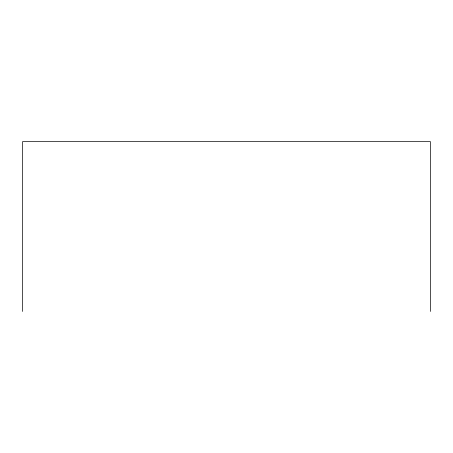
<?xml version="1.0" encoding="UTF-8"?>
<svg xmlns="http://www.w3.org/2000/svg" width="453" height="453" viewBox="0 0 453 453"><rect width="100%" height="100%" fill="white"/><g stroke="black" fill="none" stroke-linecap="round" stroke-linejoin="round"><path stroke-width="0.68" d="M430.35 311.449L430.35 141.551L22.65 141.551L22.65 311.449"/></g></svg>
